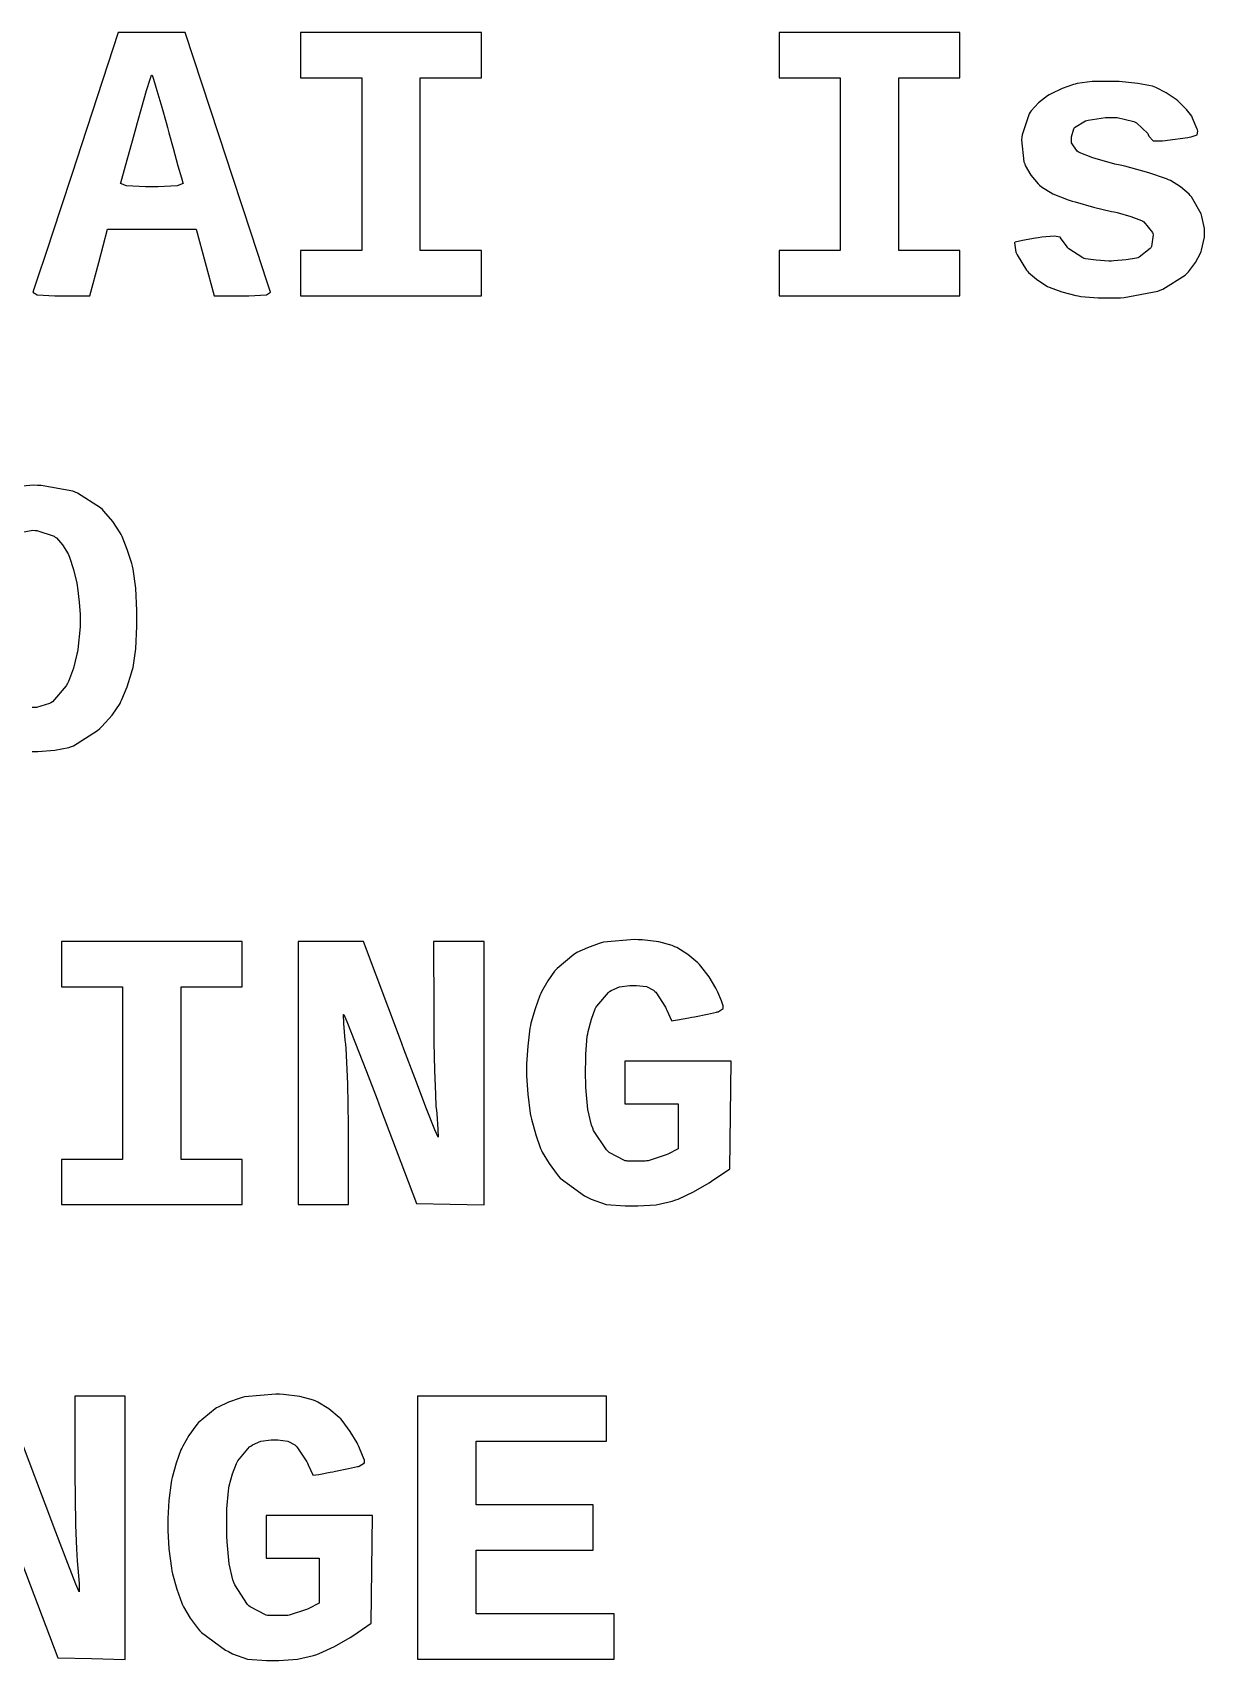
# Model space of a CAD drawing. Extents: x 6 to 122, y 9 to 117.
# Drawn here: x 65.5 to 102.9, y 64.1 to 116 of the extents above; entities that cross this region are included whole.
import ezdxf

# ---------------------------------------------------------------- set-up
doc = ezdxf.new("R2010")
doc.units = 0
doc.layers.get('0').update_dxf_attribs({"linetype": 'CONTINUOUS'})

msp = doc.modelspace()

# ---------------------------------------------------------------- linework, layer by layer
at = {"color": 0}
for p, q in [((68.2748, 115.994), (66.9424, 111.93)), ((69.3416, 115.994), (68.2748, 115.994)), ((70.4095, 115.994), (69.3416, 115.994)), ((71.7419, 111.93), (70.4095, 115.994)), ((76.962, 115.994), (74.0833, 115.994)), ((74.0833, 115.994), (74.0833, 115.274)), ((79.8407, 115.994), (76.962, 115.994)), ((79.8407, 115.274), (79.8407, 115.994)), ((92.2017, 115.994), (89.323, 115.994)), ((89.323, 115.994), (89.323, 115.274)), ((95.0807, 115.994), (92.2017, 115.994)), ((95.0807, 115.274), (95.0807, 115.994)), ((74.0833, 115.274), (74.0833, 114.554)), ((79.8407, 114.554), (79.8407, 115.274)), ((89.323, 115.274), (89.323, 114.554)), ((95.0807, 114.554), (95.0807, 115.274)), ((69.2891, 114.508), (69.3279, 114.639)), ((69.3279, 114.639), (69.3416, 114.639)), ((69.3416, 114.639), (69.354, 114.639)), ((69.354, 114.639), (69.3939, 114.508)), ((69.0231, 113.618), (69.1776, 114.15)), ((69.1776, 114.15), (69.2891, 114.508)), ((69.3939, 114.508), (69.5053, 114.15)), ((69.5053, 114.15), (69.6599, 113.618)), ((74.0833, 114.554), (75.0577, 114.554)), ((75.0577, 114.554), (76.0307, 114.554)), ((76.0307, 114.554), (76.0307, 111.803)), ((77.8937, 111.803), (77.8937, 114.554)), ((77.8937, 114.554), (78.8666, 114.554)), ((78.8666, 114.554), (79.8407, 114.554)), ((89.323, 114.554), (90.2974, 114.554)), ((90.2974, 114.554), (91.2703, 114.554)), ((91.2703, 114.554), (91.2703, 111.803)), ((93.1333, 111.803), (93.1333, 114.554)), ((93.1333, 114.554), (94.1077, 114.554)), ((94.1077, 114.554), (95.0807, 114.554)), ((98.334, 114.208), (97.984, 114.044)), ((98.6966, 114.34), (98.334, 114.208)), ((98.7559, 114.355), (98.6966, 114.34)), ((98.8219, 114.373), (98.7559, 114.355)), ((99.2974, 114.431), (98.8219, 114.373)), ((99.901, 114.44), (99.2974, 114.431)), ((100.033, 114.435), (99.901, 114.44)), ((100.157, 114.431), (100.033, 114.435)), ((100.754, 114.373), (100.157, 114.431)), ((101.215, 114.282), (100.754, 114.373)), ((101.273, 114.262), (101.215, 114.282)), ((101.328, 114.242), (101.273, 114.262)), ((101.655, 114.077), (101.328, 114.242)), ((68.8869, 113.13), (69.0231, 113.618)), ((69.6599, 113.618), (69.7964, 113.13)), ((97.5872, 113.756), (97.3501, 113.503)), ((97.875, 113.98), (97.5872, 113.756)), ((97.9304, 114.012), (97.875, 113.98)), ((97.984, 114.044), (97.9304, 114.012)), ((101.969, 113.865), (101.655, 114.077)), ((102.019, 113.822), (101.969, 113.865)), ((102.067, 113.78), (102.019, 113.822)), ((102.299, 113.543), (102.067, 113.78)), ((68.8428, 112.966), (68.8869, 113.13)), ((69.7964, 113.13), (69.8419, 112.966)), ((97.2841, 113.406), (97.0608, 112.735)), ((97.3197, 113.458), (97.2841, 113.406)), ((97.3501, 113.503), (97.3197, 113.458)), ((98.7323, 112.969), (99.0783, 113.182)), ((99.0783, 113.182), (99.1235, 113.195)), ((99.1235, 113.195), (99.1665, 113.207)), ((99.1665, 113.207), (99.7204, 113.284)), ((99.7204, 113.284), (99.9063, 113.284)), ((99.9063, 113.284), (100.096, 113.284)), ((100.096, 113.284), (100.624, 113.158)), ((100.624, 113.158), (100.668, 113.135)), ((100.668, 113.135), (100.709, 113.116)), ((100.709, 113.116), (101.063, 112.78)), ((102.465, 113.328), (102.299, 113.543)), ((102.481, 113.297), (102.465, 113.328)), ((102.496, 113.265), (102.481, 113.297)), ((102.642, 112.916), (102.496, 113.265)), ((68.5077, 111.753), (68.7793, 112.736)), ((68.7793, 112.736), (68.8428, 112.966)), ((69.8419, 112.966), (69.886, 112.802)), ((69.886, 112.802), (70.0222, 112.309)), ((97.0538, 112.657), (97.0442, 112.573)), ((97.0442, 112.573), (97.1201, 111.875)), ((97.0608, 112.735), (97.0538, 112.657)), ((98.6374, 112.667), (98.709, 112.923)), ((98.6374, 112.573), (98.6374, 112.667)), ((98.6374, 112.485), (98.6374, 112.573)), ((98.709, 112.923), (98.7213, 112.945)), ((98.7213, 112.945), (98.7323, 112.969)), ((101.063, 112.78), (101.079, 112.747)), ((101.079, 112.747), (101.105, 112.692)), ((101.105, 112.692), (101.239, 112.548)), ((101.239, 112.548), (101.534, 112.548)), ((101.534, 112.548), (101.63, 112.559)), ((101.63, 112.559), (101.69, 112.568)), ((101.69, 112.568), (102.343, 112.656)), ((102.343, 112.656), (102.387, 112.661)), ((102.387, 112.661), (102.452, 112.671)), ((102.452, 112.671), (102.642, 112.732)), ((102.65, 112.89), (102.642, 112.916)), ((102.642, 112.732), (102.661, 112.856)), ((102.661, 112.856), (102.65, 112.89)), ((70.0222, 112.309), (70.1753, 111.753)), ((98.8162, 112.22), (98.6374, 112.485)), ((98.848, 112.196), (98.8162, 112.22)), ((98.8769, 112.172), (98.848, 112.196)), ((99.3207, 112.003), (98.8769, 112.172)), ((66.8115, 111.533), (66.4199, 110.342)), ((66.9424, 111.93), (66.8115, 111.533)), ((68.3521, 111.204), (68.5077, 111.753)), ((70.1753, 111.753), (70.2853, 111.362)), ((71.8714, 111.533), (71.7419, 111.93)), ((72.263, 110.342), (71.8714, 111.533)), ((76.0307, 111.803), (76.0307, 109.051)), ((77.8937, 109.051), (77.8937, 111.803)), ((91.2703, 111.803), (91.2703, 109.051)), ((93.1333, 109.051), (93.1333, 111.803)), ((97.1201, 111.875), (97.1462, 111.807)), ((97.1462, 111.807), (97.1656, 111.756)), ((97.1656, 111.756), (97.3459, 111.454)), ((100.022, 111.806), (99.3207, 112.003)), ((100.182, 111.768), (100.022, 111.806)), ((100.336, 111.733), (100.182, 111.768)), ((101.098, 111.526), (100.336, 111.733)), ((101.667, 111.335), (101.098, 111.526)), ((68.345, 111.186), (68.3465, 111.188)), ((68.538, 111.106), (68.345, 111.186)), ((68.3465, 111.188), (68.3521, 111.204)), ((69.1402, 111.082), (68.538, 111.106)), ((69.3416, 111.082), (69.1402, 111.082)), ((69.5413, 111.082), (69.3416, 111.082)), ((70.1449, 111.106), (69.5413, 111.082)), ((70.3365, 111.186), (70.1449, 111.106)), ((70.2853, 111.362), (70.3308, 111.204)), ((70.3308, 111.204), (70.3365, 111.188)), ((70.3365, 111.188), (70.3365, 111.186)), ((97.3459, 111.454), (97.5748, 111.173)), ((97.5748, 111.173), (97.6203, 111.133)), ((97.6203, 111.133), (97.6782, 111.081)), ((97.6782, 111.081), (98.0377, 110.858)), ((101.727, 111.307), (101.667, 111.335)), ((101.786, 111.28), (101.727, 111.307)), ((102.106, 111.078), (101.786, 111.28)), ((102.383, 110.847), (102.106, 111.078)), ((98.0377, 110.858), (98.5284, 110.665)), ((98.5284, 110.665), (98.6536, 110.626)), ((98.6536, 110.626), (98.7503, 110.597)), ((98.7503, 110.597), (99.3387, 110.436)), ((102.421, 110.804), (102.383, 110.847)), ((102.459, 110.763), (102.421, 110.804)), ((102.769, 110.222), (102.459, 110.763)), ((66.4199, 110.342), (65.986, 109.022)), ((72.6969, 109.022), (72.263, 110.342)), ((99.3387, 110.436), (99.9105, 110.298)), ((99.9105, 110.298), (100, 110.279)), ((100, 110.279), (100.088, 110.261)), ((100.088, 110.261), (100.531, 110.135)), ((100.531, 110.135), (100.868, 110.005)), ((100.868, 110.005), (100.905, 109.983)), ((100.905, 109.983), (100.941, 109.96)), ((100.941, 109.96), (101.22, 109.621)), ((102.781, 110.177), (102.769, 110.222)), ((102.793, 110.133), (102.781, 110.177)), ((102.871, 109.751), (102.793, 110.133)), ((67.6494, 108.669), (67.9277, 109.728)), ((67.9277, 109.728), (69.3416, 109.728)), ((69.3416, 109.728), (70.7552, 109.728)), ((70.7552, 109.728), (71.0392, 108.669)), ((97.4852, 109.445), (97.0802, 109.375)), ((97.579, 109.457), (97.4852, 109.445)), ((97.6877, 109.473), (97.579, 109.457)), ((98.0888, 109.506), (97.6877, 109.473)), ((98.2804, 109.48), (98.0888, 109.506)), ((98.2857, 109.466), (98.2804, 109.48)), ((98.2885, 109.455), (98.2857, 109.466)), ((98.4938, 109.17), (98.2885, 109.455)), ((101.236, 109.553), (101.182, 109.174)), ((101.22, 109.621), (101.228, 109.589)), ((101.228, 109.589), (101.236, 109.553)), ((102.778, 109.066), (102.871, 109.474)), ((102.871, 109.609), (102.871, 109.751)), ((102.871, 109.474), (102.871, 109.609)), ((65.986, 109.022), (65.684, 108.108)), ((72.9989, 108.108), (72.6969, 109.022)), ((75.0577, 109.051), (74.0833, 109.051)), ((74.0833, 109.051), (74.0833, 108.33)), ((76.0307, 109.051), (75.0577, 109.051)), ((78.8666, 109.051), (77.8937, 109.051)), ((79.8407, 109.051), (78.8666, 109.051)), ((79.8407, 108.33), (79.8407, 109.051)), ((90.2974, 109.051), (89.323, 109.051)), ((89.323, 109.051), (89.323, 108.33)), ((91.2703, 109.051), (90.2974, 109.051)), ((94.1077, 109.051), (93.1333, 109.051)), ((95.0807, 109.051), (94.1077, 109.051)), ((95.0807, 108.33), (95.0807, 109.051)), ((96.8333, 109.305), (96.8237, 109.296)), ((96.8237, 109.296), (96.8678, 108.999)), ((96.8417, 109.313), (96.8333, 109.305)), ((97.0802, 109.375), (96.8417, 109.313)), ((96.8678, 108.999), (96.8844, 108.957)), ((96.8844, 108.957), (96.901, 108.917)), ((96.901, 108.917), (97.2069, 108.429)), ((98.5227, 109.135), (98.4938, 109.17)), ((98.5502, 109.102), (98.5227, 109.135)), ((99.0011, 108.813), (98.5502, 109.102)), ((101.147, 109.11), (100.79, 108.836)), ((101.165, 109.139), (101.147, 109.11)), ((101.182, 109.174), (101.165, 109.139)), ((102.588, 108.671), (102.749, 108.968)), ((102.749, 108.968), (102.765, 109.016)), ((102.765, 109.016), (102.778, 109.066)), ((67.3696, 107.611), (67.6494, 108.669)), ((71.0392, 108.669), (71.3232, 107.611)), ((97.2069, 108.429), (97.24, 108.39)), ((97.24, 108.39), (97.2714, 108.351)), ((99.0438, 108.8), (99.0011, 108.813)), ((99.0865, 108.789), (99.0438, 108.8)), ((99.4255, 108.74), (99.0865, 108.789)), ((99.8291, 108.716), (99.4255, 108.74)), ((99.9063, 108.716), (99.8291, 108.716)), ((99.9822, 108.718), (99.9063, 108.716)), ((100.38, 108.749), (99.9822, 108.718)), ((100.709, 108.809), (100.38, 108.749)), ((100.75, 108.822), (100.709, 108.809)), ((100.79, 108.836), (100.75, 108.822)), ((102.359, 108.372), (102.588, 108.671)), ((65.684, 108.108), (65.5669, 107.756)), ((73.116, 107.756), (72.9989, 108.108)), ((74.0833, 108.33), (74.0833, 107.611)), ((79.8407, 107.611), (79.8407, 108.33)), ((89.323, 108.33), (89.323, 107.611)), ((95.0807, 107.611), (95.0807, 108.33)), ((97.2714, 108.351), (97.5237, 108.133)), ((97.5237, 108.133), (97.82, 107.936)), ((97.82, 107.936), (97.875, 107.907)), ((97.875, 107.907), (97.9304, 107.88)), ((97.9304, 107.88), (98.3259, 107.735)), ((101.541, 107.815), (102.257, 108.27)), ((102.257, 108.27), (102.311, 108.322)), ((102.311, 108.322), (102.359, 108.372)), ((65.5616, 107.738), (65.556, 107.727)), ((65.556, 107.727), (65.6911, 107.634)), ((65.5669, 107.756), (65.5616, 107.738)), ((65.6911, 107.634), (66.2534, 107.611)), ((66.2534, 107.611), (66.4422, 107.611)), ((66.4422, 107.611), (67.3696, 107.611)), ((71.3232, 107.611), (72.2464, 107.611)), ((72.2464, 107.611), (72.4323, 107.611)), ((72.4323, 107.611), (72.9904, 107.636)), ((72.9904, 107.636), (73.127, 107.727)), ((73.1227, 107.738), (73.116, 107.756)), ((73.127, 107.727), (73.1227, 107.738)), ((74.0833, 107.611), (76.962, 107.611)), ((76.962, 107.611), (79.8407, 107.611)), ((89.323, 107.611), (92.2017, 107.611)), ((92.2017, 107.611), (95.0807, 107.611)), ((98.3259, 107.735), (98.7707, 107.618)), ((98.7707, 107.618), (98.8522, 107.603)), ((98.8522, 107.603), (98.9348, 107.589)), ((98.9348, 107.589), (99.4847, 107.545)), ((99.4847, 107.545), (100.088, 107.542)), ((100.088, 107.542), (100.198, 107.547)), ((100.198, 107.547), (100.318, 107.556)), ((100.318, 107.556), (101.385, 107.756)), ((101.385, 107.756), (101.465, 107.785)), ((101.465, 107.785), (101.541, 107.815)), ((65.5796, 101.572), (64.5929, 101.491)), ((65.7006, 101.565), (65.5796, 101.572)), ((65.8163, 101.562), (65.7006, 101.565)), ((66.8253, 101.381), (65.8163, 101.562)), ((66.9036, 101.351), (66.8253, 101.381)), ((66.9756, 101.324), (66.9036, 101.351)), ((67.7101, 100.855), (66.9756, 101.324)), ((67.7679, 100.799), (67.7101, 100.855)), ((67.8187, 100.75), (67.7679, 100.799)), ((68.0985, 100.414), (67.8187, 100.75)), ((64.9898, 100.037), (65.5574, 100.142)), ((65.5574, 100.142), (65.6248, 100.135)), ((65.6248, 100.135), (65.6773, 100.131)), ((65.6773, 100.131), (66.234, 99.9476)), ((68.3341, 100.059), (68.0985, 100.414)), ((66.234, 99.9476), (66.2686, 99.9229)), ((66.2686, 99.9229), (66.3028, 99.8996)), ((66.3028, 99.8996), (66.5, 99.6791)), ((66.5, 99.6791), (66.675, 99.3923)), ((68.3645, 100), (68.3341, 100.059)), ((68.3934, 99.9409), (68.3645, 100)), ((68.5588, 99.5274), (68.3934, 99.9409)), ((66.675, 99.3923), (66.6997, 99.3345)), ((66.6997, 99.3345), (66.7233, 99.2794)), ((66.7233, 99.2794), (66.8514, 98.8854)), ((68.7035, 99.0755), (68.5588, 99.5274)), ((68.7243, 98.9969), (68.7035, 99.0755)), ((66.8514, 98.8854), (66.9548, 98.4525)), ((68.7476, 98.9005), (68.7243, 98.9969)), ((68.8315, 98.2955), (68.7476, 98.9005)), ((66.9548, 98.4525), (66.9671, 98.3781)), ((66.9671, 98.3781), (66.978, 98.3051)), ((66.978, 98.3051), (67.0292, 97.8436)), ((68.8675, 97.5678), (68.8315, 98.2955)), ((67.0292, 97.8436), (67.0553, 97.4549)), ((68.8675, 97.324), (68.8675, 97.5678)), ((67.0553, 97.0594), (66.9823, 96.3429)), ((67.0553, 97.4549), (67.0553, 97.324)), ((67.0553, 97.324), (67.0553, 97.0594)), ((68.8315, 96.3567), (68.8675, 97.0827)), ((68.8675, 97.0827), (68.8675, 97.324)), ((66.959, 96.1898), (66.8433, 95.7432)), ((66.9713, 96.2656), (66.959, 96.1898)), ((66.9823, 96.3429), (66.9713, 96.2656)), ((68.7447, 95.7696), (68.8315, 96.3567)), ((66.8433, 95.7432), (66.6859, 95.3216)), ((68.5518, 95.1548), (68.6992, 95.5971)), ((68.6992, 95.5971), (68.7201, 95.673)), ((68.7201, 95.673), (68.7447, 95.7696)), ((66.6143, 95.1812), (66.1748, 94.6725)), ((66.6542, 95.2581), (66.6143, 95.1812)), ((66.6859, 95.3216), (66.6542, 95.2581)), ((68.3891, 94.7441), (68.5518, 95.1548)), ((65.6703, 94.488), (65.5327, 94.488)), ((66.0837, 94.6245), (65.6703, 94.488)), ((66.125, 94.645), (66.0837, 94.6245)), ((66.1748, 94.6725), (66.125, 94.645)), ((68.0766, 94.2495), (68.3299, 94.6203)), ((68.3299, 94.6203), (68.3602, 94.6824)), ((68.3602, 94.6824), (68.3891, 94.7441)), ((67.6864, 93.8237), (67.7513, 93.8844)), ((67.7513, 93.8844), (68.0766, 94.2495)), ((66.8472, 93.2727), (67.6162, 93.7602)), ((67.6162, 93.7602), (67.6864, 93.8237)), ((65.5327, 93.0906), (65.7119, 93.0906)), ((65.7119, 93.0906), (66.2492, 93.1291)), ((66.2492, 93.1291), (66.7039, 93.2215)), ((66.7039, 93.2215), (66.7812, 93.2476)), ((66.7812, 93.2476), (66.8472, 93.2727)), ((69.3416, 87.037), (66.4626, 87.037)), ((66.4626, 87.037), (66.4626, 86.3177)), ((72.2203, 87.037), (69.3416, 87.037)), ((72.2203, 86.3177), (72.2203, 87.037)), ((75.0397, 87.037), (73.9994, 87.037)), ((73.9994, 87.037), (73.9994, 82.8463)), ((76.0815, 87.037), (75.0397, 87.037)), ((77.2583, 83.9089), (76.0815, 87.037)), ((79.1214, 87.037), (78.3167, 87.037)), ((78.3167, 87.037), (78.3209, 84.7729)), ((79.925, 87.037), (79.1214, 87.037)), ((79.925, 82.8421), (79.925, 87.037)), ((82.7885, 86.6292), (82.2494, 86.1811)), ((82.8379, 86.6567), (82.7885, 86.6292)), ((82.8848, 86.6842), (82.8379, 86.6567)), ((83.2196, 86.8384), (82.8848, 86.6842)), ((83.5865, 86.9735), (83.2196, 86.8384)), ((83.651, 86.9915), (83.5865, 86.9735)), ((83.7255, 87.0133), (83.651, 86.9915)), ((84.7189, 87.0977), (83.7255, 87.0133)), ((84.836, 87.092), (84.7189, 87.0977)), ((84.9644, 87.0878), (84.836, 87.092)), ((85.4922, 87.026), (84.9644, 87.0878)), ((85.9208, 86.9075), (85.4922, 87.026)), ((86.0005, 86.8729), (85.9208, 86.9075)), ((86.0612, 86.8468), (86.0005, 86.8729)), ((86.414, 86.6278), (86.0612, 86.8468)), ((86.7392, 86.3575), (86.414, 86.6278)), ((66.4626, 86.3177), (66.4626, 85.5984)), ((72.2203, 85.5984), (72.2203, 86.3177)), ((82.1711, 86.0915), (81.9535, 85.7829)), ((82.211, 86.1356), (82.1711, 86.0915)), ((82.2494, 86.1811), (82.211, 86.1356)), ((86.7876, 86.3053), (86.7392, 86.3575)), ((86.8345, 86.2528), (86.7876, 86.3053)), ((87.0906, 85.9095), (86.8345, 86.2528)), ((66.4626, 85.5984), (67.437, 85.5984)), ((67.437, 85.5984), (68.4114, 85.5984)), ((68.4114, 85.5984), (68.4114, 82.8463)), ((70.273, 82.8463), (70.273, 85.5984)), ((70.273, 85.5984), (71.2474, 85.5984)), ((71.2474, 85.5984), (72.2203, 85.5984)), ((81.9535, 85.7829), (81.7563, 85.4396)), ((83.9777, 85.4798), (84.2437, 85.5984)), ((84.2437, 85.5984), (84.5704, 85.641)), ((84.5704, 85.641), (84.679, 85.641)), ((84.679, 85.641), (84.7838, 85.641)), ((84.7838, 85.641), (85.102, 85.6022)), ((85.102, 85.6022), (85.3239, 85.4851)), ((87.3083, 85.55), (87.0906, 85.9095)), ((81.6998, 85.3172), (81.5481, 84.8967)), ((81.7287, 85.3779), (81.6998, 85.3172)), ((81.7563, 85.4396), (81.7287, 85.3779)), ((83.512, 84.9768), (83.8867, 85.4149)), ((83.8867, 85.4149), (83.9251, 85.441)), ((83.9251, 85.441), (83.9777, 85.4798)), ((85.3239, 85.4851), (85.3652, 85.4452)), ((85.3652, 85.4452), (85.393, 85.4191)), ((85.393, 85.4191), (85.707, 84.945)), ((87.3372, 85.4879), (87.3083, 85.55)), ((87.3661, 85.4273), (87.3372, 85.4879)), ((87.4847, 85.1447), (87.3661, 85.4273)), ((87.5453, 84.9933), (87.4847, 85.1447)), ((75.4503, 84.715), (75.4546, 84.7178)), ((75.4627, 84.4296), (75.4503, 84.715)), ((75.4546, 84.7178), (75.4546, 84.7178)), ((75.4546, 84.7178), (75.5537, 84.4889)), ((78.3209, 84.7729), (78.3209, 84.5372)), ((78.3209, 84.5372), (78.3276, 83.8274)), ((81.5481, 84.8967), (81.4186, 84.4391)), ((83.2418, 84.1721), (83.3466, 84.5619)), ((83.3466, 84.5619), (83.4679, 84.8928)), ((83.4679, 84.8928), (83.4898, 84.9341)), ((83.4898, 84.9341), (83.512, 84.9768)), ((85.707, 84.945), (85.7292, 84.8953)), ((85.7292, 84.8953), (85.7497, 84.8473)), ((85.7497, 84.8473), (85.8957, 84.522)), ((85.9, 84.515), (86.0901, 84.5414)), ((86.0901, 84.5414), (86.4514, 84.6074)), ((86.4514, 84.6074), (86.5382, 84.624)), ((86.5382, 84.624), (86.6249, 84.642)), ((86.6249, 84.642), (87.037, 84.7273)), ((87.037, 84.7273), (87.3277, 84.788)), ((87.3277, 84.788), (87.3552, 84.7933)), ((87.3552, 84.7933), (87.3799, 84.8004)), ((87.3799, 84.8004), (87.5453, 84.908)), ((87.5453, 84.9422), (87.5453, 84.9933)), ((87.5453, 84.908), (87.5453, 84.9422)), ((75.5054, 83.8962), (75.4627, 84.4296)), ((75.5537, 84.4889), (75.8088, 83.8468)), ((81.3841, 84.2779), (81.3153, 83.7046)), ((81.4021, 84.358), (81.3841, 84.2779)), ((81.4186, 84.4391), (81.4021, 84.358)), ((83.1631, 83.4471), (83.2115, 84.019)), ((83.2115, 84.019), (83.228, 84.099)), ((83.228, 84.099), (83.2418, 84.1721)), ((85.8957, 84.522), (85.8986, 84.5178)), ((85.8986, 84.5178), (85.9, 84.515)), ((75.5177, 83.7696), (75.5054, 83.8962)), ((75.5304, 83.6429), (75.5177, 83.7696)), ((75.5812, 82.5017), (75.5304, 83.6429)), ((75.8088, 83.8468), (76.1792, 82.8918)), ((77.3712, 83.6069), (77.2583, 83.9089)), ((77.7159, 82.6975), (77.3712, 83.6069)), ((78.3276, 83.8274), (78.347, 82.9261)), ((81.3153, 83.7046), (81.2793, 83.1384)), ((81.2793, 83.1384), (81.2793, 82.9483)), ((83.1578, 82.7278), (83.1631, 83.4471)), ((86.1053, 83.228), (84.413, 83.228)), ((84.413, 83.228), (84.413, 82.55)), ((87.799, 83.228), (86.1053, 83.228)), ((87.7782, 81.5125), (87.799, 83.228)), ((68.4114, 82.8463), (68.4114, 80.0943)), ((70.273, 80.0943), (70.273, 82.8463)), ((73.9994, 82.8463), (73.9994, 78.6557)), ((75.6073, 81.1886), (75.5812, 82.5017)), ((76.1792, 82.8918), (76.5157, 82.0138)), ((78.0962, 81.7065), (77.7159, 82.6975)), ((78.347, 82.9261), (78.3731, 82.1725)), ((79.925, 78.6476), (79.925, 82.8421)), ((81.2793, 82.9483), (81.2793, 82.7539)), ((81.2793, 82.7539), (81.3195, 82.1711)), ((83.1631, 82.5747), (83.1578, 82.7278)), ((83.1702, 82.3874), (83.1631, 82.5747)), ((84.413, 82.55), (84.413, 81.872)), ((76.5157, 82.0138), (76.6272, 81.7203)), ((78.3731, 82.1725), (78.3939, 81.7809)), ((81.3195, 82.1711), (81.3964, 81.5566)), ((83.2337, 81.6889), (83.1702, 82.3874)), ((76.6272, 81.7203), (77.7752, 78.697)), ((78.3565, 81.0412), (78.0962, 81.7065)), ((78.3939, 81.7809), (78.4063, 81.6652)), ((78.4063, 81.6652), (78.4172, 81.5495)), ((78.4172, 81.5495), (78.4546, 81.0645)), ((81.3964, 81.5566), (81.4158, 81.467)), ((81.4158, 81.467), (81.4338, 81.3788)), ((83.3519, 81.1844), (83.2337, 81.6889)), ((84.413, 81.872), (85.2593, 81.872)), ((85.2593, 81.872), (86.1053, 81.872)), ((86.1053, 81.872), (86.1053, 81.1526)), ((87.7577, 79.798), (87.7782, 81.5125)), ((75.6073, 80.7501), (75.6073, 81.1886)), ((78.4599, 80.8013), (78.3565, 81.0412)), ((78.4546, 81.0645), (78.4627, 80.8055)), ((81.4338, 81.3788), (81.5703, 80.88)), ((83.3878, 81.0934), (83.3519, 81.1844)), ((83.4154, 81.0218), (83.3878, 81.0934)), ((83.8218, 80.3963), (83.4154, 81.0218)), ((86.1053, 81.1526), (86.1053, 80.4333)), ((75.6073, 78.6557), (75.6073, 80.7501)), ((78.4627, 80.8055), (78.4599, 80.8013)), ((78.4599, 80.8013), (78.4599, 80.8013)), ((81.5703, 80.88), (81.7259, 80.4414)), ((81.7259, 80.4414), (81.7534, 80.3822)), ((81.7534, 80.3822), (81.7809, 80.3233)), ((83.8659, 80.3575), (83.8218, 80.3963)), ((86.1053, 80.4333), (85.7762, 80.2679)), ((67.437, 80.0943), (66.4626, 80.0943)), ((66.4626, 80.0943), (66.4626, 79.375)), ((68.4114, 80.0943), (67.437, 80.0943)), ((71.2474, 80.0943), (70.273, 80.0943)), ((72.2203, 80.0943), (71.2474, 80.0943)), ((72.2203, 79.375), (72.2203, 80.0943)), ((81.7809, 80.3233), (81.9976, 79.9634)), ((81.9976, 79.9634), (82.2523, 79.6149)), ((83.9075, 80.3219), (83.8659, 80.3575)), ((84.4158, 80.0559), (83.9075, 80.3219)), ((84.4585, 80.0474), (84.4158, 80.0559)), ((84.4984, 80.0407), (84.4585, 80.0474)), ((85.0554, 80.0407), (84.4984, 80.0407)), ((85.102, 80.0474), (85.0554, 80.0407)), ((85.1489, 80.0559), (85.102, 80.0474)), ((85.7306, 80.246), (85.1489, 80.0559)), ((85.7762, 80.2679), (85.7306, 80.246)), ((66.4626, 79.375), (66.4626, 78.6557)), ((72.2203, 78.6557), (72.2203, 79.375)), ((82.2523, 79.6149), (82.3006, 79.5609)), ((82.3006, 79.5609), (82.3528, 79.5016)), ((82.3528, 79.5016), (83.1233, 78.9354)), ((86.596, 79.0621), (87.092, 79.3461)), ((87.092, 79.3461), (87.1732, 79.3997)), ((87.1732, 79.3997), (87.7577, 79.798)), ((83.1233, 78.9354), (83.21, 78.8928)), ((83.21, 78.8928), (83.3409, 78.8278)), ((83.3409, 78.8278), (83.8193, 78.6557)), ((86.0294, 78.8074), (86.1067, 78.8349)), ((86.1067, 78.8349), (86.596, 79.0621)), ((66.4626, 78.6557), (69.3416, 78.6557)), ((69.3416, 78.6557), (72.2203, 78.6557)), ((73.9994, 78.6557), (74.8026, 78.6557)), ((74.8026, 78.6557), (75.6073, 78.6557)), ((77.7752, 78.697), (78.8501, 78.6723)), ((78.8501, 78.6723), (79.925, 78.6476)), ((83.8193, 78.6557), (84.4229, 78.613)), ((84.4229, 78.613), (84.624, 78.613)), ((84.624, 78.613), (84.8198, 78.613)), ((84.8198, 78.613), (85.4107, 78.6543)), ((85.4107, 78.6543), (85.9208, 78.77)), ((85.9208, 78.77), (86.0294, 78.8074)), ((73.2882, 72.62), (72.2947, 72.5343)), ((73.4053, 72.6144), (73.2882, 72.62)), ((73.5334, 72.6101), (73.4053, 72.6144)), ((74.0615, 72.548), (73.5334, 72.6101)), ((65.829, 69.4313), (64.6522, 72.5593)), ((67.6906, 72.5593), (66.8874, 72.5593)), ((66.8874, 72.5593), (66.8913, 70.2952)), ((68.4953, 72.5593), (67.6906, 72.5593)), ((68.4953, 68.3645), (68.4953, 72.5593)), ((71.3574, 72.1512), (70.8201, 71.7035)), ((71.4072, 72.179), (71.3574, 72.1512)), ((71.4541, 72.2066), (71.4072, 72.179)), ((71.7889, 72.3607), (71.4541, 72.2066)), ((72.1568, 72.4944), (71.7889, 72.3607)), ((72.2203, 72.5124), (72.1568, 72.4944)), ((72.2947, 72.5343), (72.2203, 72.5124)), ((74.4897, 72.4285), (74.0615, 72.548)), ((74.5698, 72.3939), (74.4897, 72.4285)), ((74.6305, 72.3678), (74.5698, 72.3939)), ((74.9847, 72.1501), (74.6305, 72.3678)), ((75.3099, 71.8799), (74.9847, 72.1501)), ((80.8136, 72.5593), (77.8083, 72.5593)), ((77.8083, 72.5593), (77.8083, 68.3687)), ((83.8207, 72.5593), (80.8136, 72.5593)), ((83.8207, 71.84), (83.8207, 72.5593)), ((70.7415, 71.6139), (70.5238, 71.3052)), ((70.7817, 71.658), (70.7415, 71.6139)), ((70.8201, 71.7035), (70.7817, 71.658)), ((75.3579, 71.8273), (75.3099, 71.8799)), ((75.4048, 71.7751), (75.3579, 71.8273)), ((75.6599, 71.4319), (75.4048, 71.7751)), ((83.8207, 71.1207), (83.8207, 71.84)), ((70.5238, 71.3052), (70.327, 70.962)), ((72.548, 71.0022), (72.814, 71.1207)), ((72.814, 71.1207), (73.1407, 71.162)), ((73.1407, 71.162), (73.2497, 71.162)), ((73.2497, 71.162), (73.3545, 71.162)), ((73.3545, 71.162), (73.6727, 71.1232)), ((73.6727, 71.1232), (73.8932, 71.0075)), ((75.879, 71.0724), (75.6599, 71.4319)), ((75.9079, 71.0103), (75.879, 71.0724)), ((79.6713, 70.1036), (79.6713, 71.1207)), ((79.6713, 71.1207), (81.7453, 71.1207)), ((81.7453, 71.1207), (83.8207, 71.1207)), ((70.2702, 70.8395), (70.1188, 70.419)), ((70.2991, 70.9002), (70.2702, 70.8395)), ((70.327, 70.962), (70.2991, 70.9002)), ((72.0824, 70.4977), (72.4574, 70.9373)), ((72.4574, 70.9373), (72.4958, 70.9634)), ((72.4958, 70.9634), (72.548, 71.0022)), ((73.8932, 71.0075), (73.9345, 70.9676)), ((73.9345, 70.9676), (73.962, 70.9415)), ((73.962, 70.9415), (74.2777, 70.4674)), ((75.9368, 70.9496), (75.9079, 71.0103)), ((76.0554, 70.667), (75.9368, 70.9496)), ((76.116, 70.5143), (76.0554, 70.667)), ((66.8913, 70.2952), (66.8913, 70.0595)), ((66.8913, 70.0595), (66.8983, 69.3498)), ((70.1188, 70.419), (69.9893, 69.9604)), ((71.8111, 69.6944), (71.9155, 70.0828)), ((71.9155, 70.0828), (72.0383, 70.4137)), ((72.0383, 70.4137), (72.0605, 70.455)), ((72.0605, 70.455), (72.0824, 70.4977)), ((74.2777, 70.4674), (74.2996, 70.4176)), ((74.2996, 70.4176), (74.3204, 70.3696)), ((74.3204, 70.3696), (74.4664, 70.0444)), ((74.4664, 70.0444), (74.4693, 70.0401)), ((74.4693, 70.0401), (74.4707, 70.0373)), ((74.4707, 70.0373), (74.6608, 70.0634)), ((74.6608, 70.0634), (75.0203, 70.1298)), ((75.0203, 70.1298), (75.1071, 70.1463)), ((75.1071, 70.1463), (75.1939, 70.1643)), ((75.1939, 70.1643), (75.6059, 70.2497)), ((75.6059, 70.2497), (75.8984, 70.3104)), ((75.8984, 70.3104), (75.9245, 70.3157)), ((75.9245, 70.3157), (75.9492, 70.3213)), ((75.9492, 70.3213), (76.116, 70.4289)), ((76.116, 70.4631), (76.116, 70.5143)), ((76.116, 70.4289), (76.116, 70.4631)), ((79.6713, 69.088), (79.6713, 70.1036)), ((69.9548, 69.8003), (69.886, 69.227)), ((69.9728, 69.8789), (69.9548, 69.8003)), ((69.9893, 69.9604), (69.9728, 69.8789)), ((71.7324, 68.9695), (71.7808, 69.5413)), ((71.7808, 69.5413), (71.7973, 69.6214)), ((71.7973, 69.6214), (71.8111, 69.6944)), ((65.9419, 69.1293), (65.829, 69.4313)), ((66.2862, 68.2198), (65.9419, 69.1293)), ((66.8983, 69.3498), (66.9163, 68.4484)), ((69.886, 69.227), (69.85, 68.6608)), ((81.5344, 69.088), (79.6713, 69.088)), ((83.396, 69.088), (81.5344, 69.088)), ((83.396, 68.3687), (83.396, 69.088)), ((69.85, 68.6608), (69.85, 68.4706)), ((69.85, 68.4706), (69.85, 68.2763)), ((71.7268, 68.2502), (71.7324, 68.9695)), ((74.676, 68.749), (72.9823, 68.749)), ((72.9823, 68.749), (72.9823, 68.0724)), ((76.3693, 68.749), (74.676, 68.749)), ((76.3489, 67.0348), (76.3693, 68.749)), ((66.6669, 67.2289), (66.2862, 68.2198)), ((66.9163, 68.4484), (66.9438, 67.6935)), ((68.4953, 64.1685), (68.4953, 68.3645)), ((69.85, 68.2763), (69.8885, 67.6935)), ((71.7338, 68.097), (71.7268, 68.2502)), ((71.7405, 67.9097), (71.7338, 68.097)), ((72.9823, 68.0724), (72.9823, 67.3943)), ((77.8083, 68.3687), (77.8083, 64.178)), ((83.396, 67.6494), (83.396, 68.3687)), ((66.9438, 67.6935), (66.9643, 67.3033)), ((69.8885, 67.6935), (69.9657, 67.0789)), ((71.804, 67.2112), (71.7405, 67.9097)), ((79.6713, 66.6323), (79.6713, 67.6494)), ((79.6713, 67.6494), (81.5344, 67.6494)), ((81.5344, 67.6494), (83.396, 67.6494)), ((65.1979, 67.2426), (66.3444, 64.2193)), ((66.9272, 66.5635), (66.6669, 67.2289)), ((66.9643, 67.3033), (66.9756, 67.1876)), ((66.9756, 67.1876), (66.9865, 67.0719)), ((66.9865, 67.0719), (67.0235, 66.5868)), ((69.9657, 67.0789), (69.9851, 66.9879)), ((69.9851, 66.9879), (70.0031, 66.8997)), ((70.0031, 66.8997), (70.1407, 66.4023)), ((71.9226, 66.7067), (71.804, 67.2112)), ((72.9823, 67.3943), (73.8297, 67.3943)), ((73.8297, 67.3943), (74.676, 67.3943)), ((74.676, 67.3943), (74.676, 66.675)), ((76.3266, 65.3203), (76.3489, 67.0348)), ((67.0306, 66.3236), (66.9272, 66.5635)), ((67.0235, 66.5868), (67.0334, 66.3279)), ((70.1407, 66.4023), (70.2966, 65.9638)), ((71.9586, 66.6157), (71.9226, 66.7067)), ((71.9861, 66.5441), (71.9586, 66.6157)), ((72.3925, 65.9172), (71.9861, 66.5441)), ((74.676, 66.675), (74.676, 65.9557)), ((79.6713, 65.6167), (79.6713, 66.6323)), ((67.0334, 66.3279), (67.0306, 66.3236)), ((67.0306, 66.3236), (67.0306, 66.3236)), ((70.2966, 65.9638), (70.3241, 65.9045)), ((70.3241, 65.9045), (70.3516, 65.8453)), ((72.4366, 65.8784), (72.3925, 65.9172)), ((72.4764, 65.8442), (72.4366, 65.8784)), ((74.676, 65.9557), (74.3451, 65.7902)), ((70.3516, 65.8453), (70.5679, 65.4858)), ((70.5679, 65.4858), (70.823, 65.1372)), ((72.9865, 65.5782), (72.4764, 65.8442)), ((73.0292, 65.5697), (72.9865, 65.5782)), ((73.0691, 65.563), (73.0292, 65.5697)), ((73.6258, 65.563), (73.0691, 65.563)), ((73.6727, 65.5697), (73.6258, 65.563)), ((73.7182, 65.5782), (73.6727, 65.5697)), ((74.2996, 65.7684), (73.7182, 65.5782)), ((74.3451, 65.7902), (74.2996, 65.7684)), ((81.872, 65.6167), (79.6713, 65.6167)), ((84.074, 65.6167), (81.872, 65.6167)), ((84.074, 64.8974), (84.074, 65.6167)), ((70.823, 65.1372), (70.8699, 65.0833)), ((70.8699, 65.0833), (70.9221, 65.024)), ((70.9221, 65.024), (71.694, 64.4578)), ((75.1649, 64.5844), (75.6613, 64.8684)), ((75.6613, 64.8684), (75.7424, 64.922)), ((75.7424, 64.922), (76.3266, 65.3203)), ((84.074, 64.178), (84.074, 64.8974)), ((71.694, 64.4578), (71.7808, 64.4151)), ((71.7808, 64.4151), (71.9116, 64.3502)), ((71.9116, 64.3502), (72.3896, 64.178)), ((74.4897, 64.2923), (74.6002, 64.3297)), ((74.6002, 64.3297), (74.676, 64.3572)), ((74.676, 64.3572), (75.1649, 64.5844)), ((66.3444, 64.2193), (67.4204, 64.1946)), ((67.4204, 64.1946), (68.4953, 64.1685)), ((72.3896, 64.178), (72.9933, 64.1354)), ((72.9933, 64.1354), (73.1943, 64.1354)), ((73.1943, 64.1354), (73.3901, 64.1354)), ((73.3901, 64.1354), (73.98, 64.1766)), ((73.98, 64.1766), (74.4897, 64.2923)), ((77.8083, 64.178), (80.9417, 64.178)), ((80.9417, 64.178), (84.074, 64.178))]:
    msp.add_line(p, q, dxfattribs=at)

doc.saveas('drawing.dxf')
